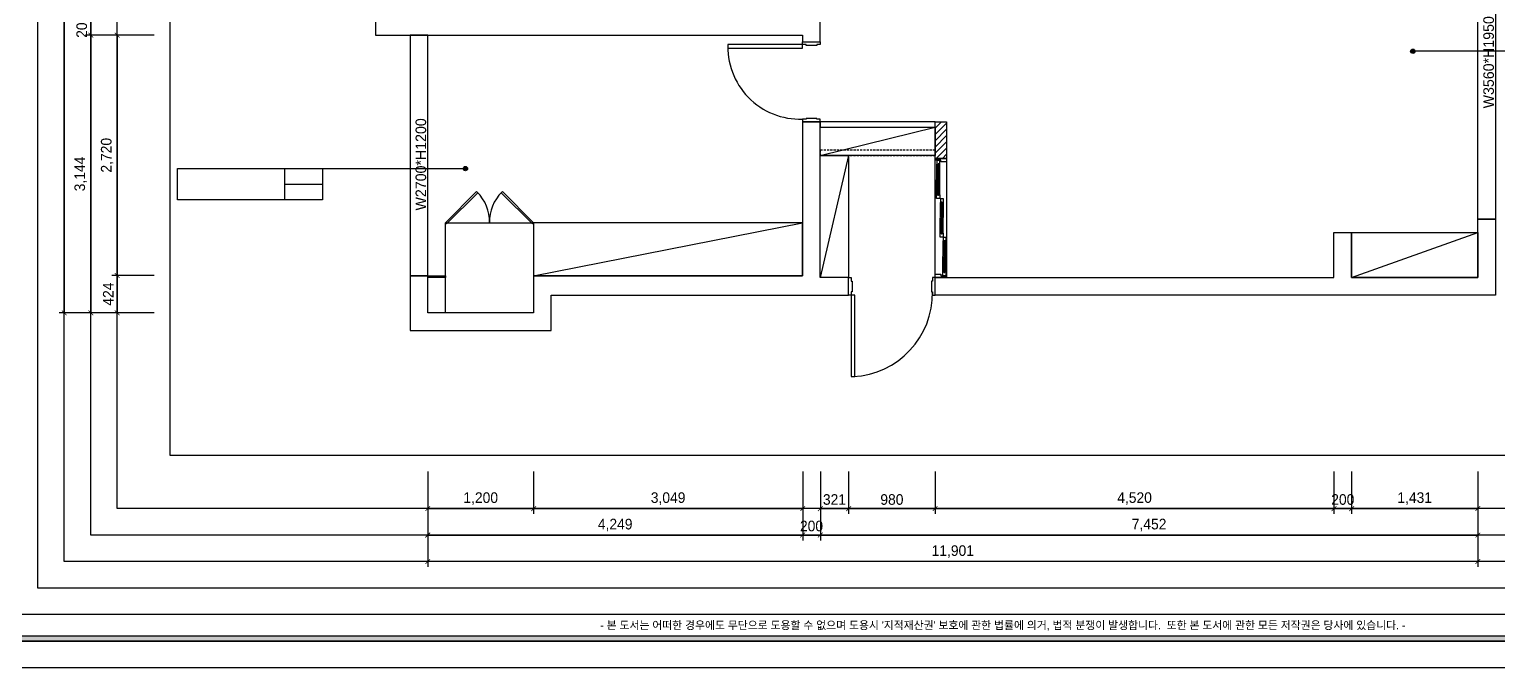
# Model space of a CAD drawing. Header units: millimetres. Extents: x -7413 to 64677, y 6112 to 38711.
# Drawn here: x 7149 to 23789, y 6712 to 13937 of the extents above; entities that cross this region are included whole.
import ezdxf
from ezdxf.enums import TextEntityAlignment as Align

# ---------------------------------------------------------------- set-up
doc = ezdxf.new("R2010")
doc.units = ezdxf.units.MM
doc.header["$LTSCALE"] = 100
doc.linetypes.add('HIDDEN', pattern=[0.375, 0.25, -0.125])
doc.layers.get('Defpoints').update_dxf_attribs({"color": 139})
for name, color, linetype in [('0-ELC TEXT', 7, 'Continuous'), ('03-TEXT', 3, 'Continuous'), ('CO-DO-FR', 7, 'Continuous'), ('CO-DOOR', 8, 'Continuous'), ('FORM(YOURNAME)-1', 1, 'Continuous'), ('FORM(YOURNAME)-11', 1, 'Continuous'), ('가구', 6, 'Continuous'), ('내부벽체선', 3, 'Continuous'), ('도면층8', 8, 'Continuous'), ('외곽선', 2, 'Continuous'), ('외부벽체선', 2, 'Continuous'), ('창호', 4, 'Continuous'), ('치수선', 1, 'Continuous'), ('해치', 8, 'Continuous')]:
    doc.layers.add(name, color=color, linetype=linetype)
doc.styles.get("Standard").update_dxf_attribs({"font": 'arial.ttf'})
doc.styles.add('YOURNAME', font='Dotum.ttf')
doc.styles.add('차영규', font='')
doc.styles.get('차영규').set_extended_font_data('ChosunilboNM')
doc.dimstyles.new('YOURNAME-60', dxfattribs={"dimscale": 60, "dimtxt": 2, "dimasz": 0.9, "dimexe": 1, "dimexo": 3, "dimgap": 0.7, "dimtad": 1, "dimdec": 0, "dimzin": 0, "dimdsep": 46, "dimlunit": 6, "dimtxsty": 'YOURNAME', "dimblk": 'ARCHTICK', "dimcen": 0, "dimclrd": 1, "dimclre": 1, "dimclrt": 7, "dimadec": 0, "dimazin": 0, "dimtfac": 1, "dimtdec": 0, "dimtix": 1, "dimtmove": 2, "dimatfit": 3, "dimldrblk": 'ARCHTICK', "dimfxl": 1, "dimtolj": 1, "dimtzin": 0, "dimarcsym": 0})

# ---------------------------------------------------------------- blocks, each defined once
blk = doc.blocks.new('FORM-ELEVATION')
at = {"layer": 'FORM(YOURNAME)-11'}
h = blk.add_hatch(color=256, dxfattribs=at)
h.dxf.hatch_style = 1
h.paths.add_polyline_path([(-10309, 35708), (71691, 35708), (71691, 35508), (-10309, 35508)])
h.paths.add_polyline_path([(-10309, -21492), (71691, -21492), (71691, -21692), (-10309, -21692)])
at = {"layer": 'Defpoints', "color": 158}
blk.add_line((62481, -20692), (-10309, -20692), dxfattribs=at)
for points in [[(-10309, -21692), (71691, -21692), (71691, 35708), (-10309, 35708)], [(-8309, 33708), (61071, 33708), (61071, -19692), (-8309, -19692)]]:
    blk.add_lwpolyline(points, close=True, dxfattribs=at)
at = {"layer": 'FORM(YOURNAME)-11', "color": 250}
blk.add_lwpolyline([(-11309, -22692), (72691, -22692), (72691, 36708), (-11309, 36708)], close=True, dxfattribs=at)
at = {"layer": 'FORM(YOURNAME)-11'}
blk.add_lwpolyline([(-10309, -21492), (71691, -21492), (71691, -21692), (-10309, -21692)], close=True, dxfattribs=at)
at = {"layer": 'FORM(YOURNAME)-11', "color": 1, "style": 'YOURNAME'}
blk.add_text("- 본 도서는 어떠한 경우에도 무단으로 도용할 수 없으며 도용시 '지적재산권' 보호에 관한 법률에 의거, 법적 분쟁이 발생합니다.  또한 본 도서에 관한 모든 저작권은 당사에 있습니다. -", height=300, dxfattribs=at).set_placement((28146, -21092), align=Align.MIDDLE_CENTER)
at = {"layer": 'FORM(YOURNAME)-11', "color": 3, "style": 'YOURNAME'}
for tag, height, p in [('1', 451, (71041, -1219)), ('2', 451, (71041, -1863)), ('3', 451, (71041, -3150)), ('4', 451, (71041, -5081)), ('5', 515, (71041, -7398)), ('6', 515, (71041, -9650)), ('7', 515, (71041, -11903)), ('8', 515, (71041, -14155)), ('9', 515, (71041, -16408)), ('10', 515, (66791, -18596)), ('11', 515, (71041, -18660)), ('12', 515, (66791, -20848)), ('13', 515, (71041, -20848))]:
    blk.add_attdef(tag, text='', height=height, dxfattribs=at).set_placement(p, align=Align.MIDDLE_RIGHT)
blk = doc.blocks.new('평면도')
at = {"layer": 'CO-DO-FR'}
for points in [[(18250, 20378), (18250, 20178), (18280, 20178), (18280, 20218), (18290, 20218), (18290, 20338), (18280, 20338), (18280, 20378), (18250, 20378)], [(19145, 20378), (19145, 20178), (19115, 20178), (19115, 20218), (19105, 20218), (19105, 20338), (19115, 20338), (19115, 20378), (19145, 20378)], [(19345, 18131), (19145, 18131), (19145, 18101), (19185, 18101), (19185, 18091), (19305, 18091), (19305, 18101), (19345, 18101), (19345, 18131)], [(14856, 17424), (14856, 17224), (14886, 17224), (14886, 17264), (14896, 17264), (14896, 17384), (14886, 17384), (14886, 17424), (14856, 17424)], [(15763, 17424), (15763, 17224), (15733, 17224), (15733, 17264), (15723, 17264), (15723, 17384), (15733, 17384), (15733, 17424), (15763, 17424)], [(19345, 17181), (19145, 17181), (19145, 17211), (19185, 17211), (19185, 17221), (19305, 17221), (19305, 17211), (19345, 17211), (19345, 17181)], [(12894, 16903), (13094, 16903), (13094, 16873), (13054, 16873), (13054, 16863), (12934, 16863), (12934, 16873), (12894, 16873), (12894, 16903)], [(12894, 15923), (13094, 15923), (13094, 15953), (13054, 15953), (13054, 15963), (12934, 15963), (12934, 15953), (12894, 15953), (12894, 15923)], [(19345, 15829), (19145, 15829), (19145, 15799), (19185, 15799), (19185, 15789), (19305, 15789), (19305, 15799), (19345, 15799), (19345, 15829)], [(17860, 14779), (17860, 14979), (17890, 14979), (17890, 14939), (17900, 14939), (17900, 14819), (17890, 14819), (17890, 14779), (17860, 14779)], [(18910, 14779), (18910, 14979), (18880, 14979), (18880, 14939), (18870, 14939), (18870, 14819), (18880, 14819), (18880, 14779), (18910, 14779)], [(19345, 14979), (19145, 14979), (19145, 15009), (19185, 15009), (19185, 15019), (19305, 15019), (19305, 15009), (19345, 15009), (19345, 14979)], [(20790, 14979), (20790, 14779), (20820, 14779), (20820, 14819), (20830, 14819), (20830, 14939), (20820, 14939), (20820, 14979), (20790, 14979)], [(21521, 14979), (21521, 14779), (21491, 14779), (21491, 14819), (21481, 14819), (21481, 14939), (21491, 14939), (21491, 14979), (21521, 14979)], [(17860, 11203), (17660, 11203), (17660, 11173), (17700, 11173), (17700, 11163), (17820, 11163), (17820, 11173), (17860, 11173), (17860, 11203)], [(17860, 10203), (17660, 10203), (17660, 10233), (17700, 10233), (17700, 10243), (17820, 10243), (17820, 10233), (17860, 10233), (17860, 10203)]]:
    blk.add_lwpolyline(points, close=True, dxfattribs=at)
at = {"layer": 'CO-DOOR'}
for points in [[(18320, 21213), (18320, 20378), (18280, 20378), (18280, 21213)], [(15693, 18271), (15693, 17424), (15733, 17424), (15733, 18271)], [(20235, 17251), (19345, 17251), (19345, 17211), (20235, 17211)], [(11974, 16833), (12894, 16833), (12894, 16873), (11974, 16873)], [(20860, 15650), (20860, 14979), (20820, 14979), (20820, 15650)], [(20095, 15049), (19345, 15049), (19345, 15009), (20095, 15009)], [(17930, 13789), (17930, 14779), (17890, 14779), (17890, 13789)], [(18800, 11133), (17860, 11133), (17860, 11173), (18800, 11173)]]:
    blk.add_lwpolyline(points, close=True, dxfattribs=at)
for centre, radius, start, end in [((18318, 20417), 796, 354.3068, 91.2749), ((15703, 17456), 815, 89.2971, 185.0592), ((19382, 17241), 853, 359.3286, 95.1503), ((12917, 16897), 944, 182.6756, 271.0196), ((19375, 15071), 722, 356.6951, 95.5225), ((20850, 15010), 640, 353.6199, 90.8953), ((17920, 14747), 958, 269.4017, 4.3305), ((17892, 11143), 908, 265.4398, 0.6311)]:
    blk.add_arc(centre, radius, start, end, dxfattribs=at)
at = {"layer": '외곽선'}
for points in [[(16392, 22266), (15839, 22266), (15839, 17424), (15763, 17424), (15763, 17224), (16039, 17224), (16039, 20878), (16739, 20878), (16739, 21078), (16039, 21078), (16039, 22066), (16392, 22066), (16392, 22266)], [(18572, 22266), (19190, 22266), (19190, 21705), (19471, 21705), (19471, 21505), (18990, 21505), (18990, 22066), (18572, 22066), (18572, 22266)], [(13115, 21873), (12495, 21873), (12495, 20273), (12894, 20273), (12894, 16903), (13094, 16903), (13094, 17224), (14856, 17224), (14856, 17424), (13115, 17424), (13115, 20473), (12695, 20473), (12695, 21673), (13115, 21673), (13115, 21873)], [(21636, 21705), (22436, 21705), (22436, 15699), (22236, 15699), (22236, 16364), (20790, 16364), (20790, 14779), (18910, 14779), (18910, 14979), (20590, 14979)], [(20590, 14979), (20590, 16981), (19345, 16981), (19345, 15829), (19145, 15829), (19145, 17181), (21183, 17181), (21183, 16581), (22236, 16581), (22236, 20090), (21636, 20090), (21636, 20290), (22236, 20290), (22236, 21505), (21636, 21505), (21636, 21705)], [(17959, 21078), (18250, 21078), (18250, 20178), (18050, 20178), (18050, 20878), (17959, 20878), (17959, 21078)], [(20068, 20290), (20068, 20090), (19345, 20090), (19345, 18131), (19145, 18131), (19145, 20378), (19345, 20378), (19345, 20290), (20068, 20290)], [(12894, 15923), (13094, 15923), (13094, 11403), (13604, 11403), (13604, 11203), (13094, 11203), (13094, 9772), (13754, 9772), (13754, 9572), (12894, 9572), (12894, 15923)], [(21465, 10022), (21465, 9822), (22436, 9822), (22436, 15179), (22236, 15179), (22236, 14979), (21521, 14979), (21521, 14779), (22236, 14779), (22236, 11403), (20260, 11403), (20260, 11203), (22236, 11203), (22236, 10022), (21465, 10022)], [(17860, 14979), (17860, 11403), (18160, 11403), (18160, 11203), (17240, 11203), (17240, 11403), (17660, 11403), (17660, 14979), (17860, 14979)], [(17317, 9772), (17660, 9772), (17660, 10203), (17860, 10203), (17860, 10022), (18160, 10022), (18160, 9822), (17860, 9822), (17860, 9572), (17317, 9572), (17317, 9772)]]:
    blk.add_lwpolyline(points, dxfattribs=at)
at = {"layer": '외부벽체선'}
for p, q in [((19345, 18131), (19145, 18131)), ((14856, 17424), (14856, 17224)), ((12894, 15923), (13094, 15923)), ((19345, 15829), (19145, 15829)), ((21521, 14979), (21521, 14779)), ((17860, 10203), (17660, 10203))]:
    blk.add_line(p, q, dxfattribs=at)
at = {"layer": '창호'}
for points in [[(16392, 22266), (18572, 22266), (18572, 22066), (16392, 22066)], [(13115, 21673), (15839, 21673), (15839, 21873), (13115, 21873)], [(19471, 21705), (21636, 21705), (21636, 21505), (19471, 21505)], [(16739, 21078), (17959, 21078), (17959, 20878), (16739, 20878)], [(20068, 20290), (21636, 20290), (21636, 20090), (20068, 20090)], [(22236, 15699), (22436, 15699), (22436, 15179), (22236, 15179)], [(18160, 11403), (20260, 11403), (20260, 11203), (18160, 11203)], [(18160, 10022), (21465, 10022), (21465, 9822), (18160, 9822)], [(13754, 9772), (17317, 9772), (17317, 9572), (13754, 9572)]]:
    blk.add_lwpolyline(points, close=True, dxfattribs=at)
at = {"layer": '0-ELC TEXT', "style": '차영규'}
for s, p in [('W2180*H1800', (17443, 22084)), ('W2700*H1200', (14376, 21691)), ('W2165*1200', (20522, 21523)), ('W1200*H600', (17357, 20911)), ('W1560*H1500', (20758, 20108)), ('W2100*H1200', (19245, 11221)), ('W3300*H1840', (19827, 9840)), ('W3560*H1950', (15532, 9590))]:
    blk.add_text(s, height=120, dxfattribs=at).set_placement(p, align=Align.CENTER)
blk.add_text('W520*H630', height=120, rotation=270, dxfattribs=at).set_placement((22292, 15348), align=Align.CENTER)
blk = doc.blocks.new('_ArchTick')
at = {"color": 0, "linetype": 'ByBlock', "const_width": 0.15}
blk.add_lwpolyline([(-0.5, -0.5), (0.5, 0.5)], dxfattribs=at)
blk = doc.blocks.new('*D43')
at = {"layer": 'Defpoints', "color": 0, "transparency": 16777216}
for p in [(11664, 9112), (23565, 9112), (11664, 7912)]:
    blk.add_point(p, dxfattribs=at)
at = {"layer": '치수선', "color": 1, "lineweight": -2, "transparency": 16777216}
for p, q in [((11664, 8932), (11664, 7852)), ((23565, 8932), (23565, 7852)), ((23565, 7912), (11664, 7912))]:
    blk.add_line(p, q, dxfattribs=at)
at = {"layer": '치수선', "color": 1, "lineweight": -2, "transparency": 16777216, "xscale": 54, "yscale": 54, "zscale": 54, "rotation": 180}
blk.add_blockref('_ArchTick', (11664, 7912), dxfattribs=at)
at = {"layer": '치수선', "color": 1, "lineweight": -2, "transparency": 16777216, "xscale": 54, "yscale": 54, "zscale": 54}
blk.add_blockref('_ArchTick', (23565, 7912), dxfattribs=at)
at = {"layer": '치수선', "color": 7, "transparency": 16777216, "insert": (17614, 8025), "char_height": 120, "attachment_point": 5, "style": 'YOURNAME'}
blk.add_mtext('\\A1;11,901', dxfattribs=at)
blk = doc.blocks.new('*D44')
at = {"layer": 'Defpoints', "color": 0, "transparency": 16777216}
for p in [(11664, 9112), (15913, 9112), (15913, 8212)]:
    blk.add_point(p, dxfattribs=at)
at = {"layer": '치수선', "color": 1, "lineweight": -2, "transparency": 16777216}
for p, q in [((11664, 8932), (11664, 8152)), ((15913, 8932), (15913, 8152)), ((11664, 8212), (15913, 8212))]:
    blk.add_line(p, q, dxfattribs=at)
at = {"layer": '치수선', "color": 1, "lineweight": -2, "transparency": 16777216, "xscale": 54, "yscale": 54, "zscale": 54, "rotation": 180}
blk.add_blockref('_ArchTick', (11664, 8212), dxfattribs=at)
at = {"layer": '치수선', "color": 1, "lineweight": -2, "transparency": 16777216, "xscale": 54, "yscale": 54, "zscale": 54}
blk.add_blockref('_ArchTick', (15913, 8212), dxfattribs=at)
at = {"layer": '치수선', "color": 7, "transparency": 16777216, "insert": (13788, 8325), "char_height": 120, "attachment_point": 5, "style": 'YOURNAME'}
blk.add_mtext('\\A1;4,249', dxfattribs=at)
blk = doc.blocks.new('*D45')
at = {"layer": 'Defpoints', "color": 0, "transparency": 16777216}
for p in [(15913, 9112), (16113, 9112), (16113, 8212)]:
    blk.add_point(p, dxfattribs=at)
at = {"layer": '치수선', "color": 1, "lineweight": -2, "transparency": 16777216}
for p, q in [((15913, 8932), (15913, 8152)), ((16113, 8932), (16113, 8152)), ((15913, 8212), (15859, 8212)), ((15913, 8212), (16113, 8212)), ((16113, 8212), (16167, 8212))]:
    blk.add_line(p, q, dxfattribs=at)
at = {"layer": '치수선', "color": 1, "lineweight": -2, "transparency": 16777216, "xscale": 54, "yscale": 54, "zscale": 54}
blk.add_blockref('_ArchTick', (15913, 8212), dxfattribs=at)
at = {"layer": '치수선', "color": 1, "lineweight": -2, "transparency": 16777216, "xscale": 54, "yscale": 54, "zscale": 54, "rotation": 180}
blk.add_blockref('_ArchTick', (16113, 8212), dxfattribs=at)
at = {"layer": '치수선', "color": 7, "transparency": 16777216, "insert": (16013, 8314), "char_height": 120, "attachment_point": 5, "style": 'YOURNAME'}
blk.add_mtext('\\A1;200', dxfattribs=at)
blk = doc.blocks.new('*D46')
at = {"layer": 'Defpoints', "color": 0, "transparency": 16777216}
for p in [(16113, 9112), (23565, 9112), (23565, 8212)]:
    blk.add_point(p, dxfattribs=at)
at = {"layer": '치수선', "color": 1, "lineweight": -2, "transparency": 16777216}
for p, q in [((16113, 8932), (16113, 8152)), ((23565, 8932), (23565, 8152)), ((16113, 8212), (23565, 8212))]:
    blk.add_line(p, q, dxfattribs=at)
at = {"layer": '치수선', "color": 1, "lineweight": -2, "transparency": 16777216, "xscale": 54, "yscale": 54, "zscale": 54, "rotation": 180}
blk.add_blockref('_ArchTick', (16113, 8212), dxfattribs=at)
at = {"layer": '치수선', "color": 1, "lineweight": -2, "transparency": 16777216, "xscale": 54, "yscale": 54, "zscale": 54}
blk.add_blockref('_ArchTick', (23565, 8212), dxfattribs=at)
at = {"layer": '치수선', "color": 7, "transparency": 16777216, "insert": (19839, 8325), "char_height": 120, "attachment_point": 5, "style": 'YOURNAME'}
blk.add_mtext('\\A1;7,452', dxfattribs=at)
blk = doc.blocks.new('*D47')
at = {"layer": 'Defpoints', "color": 0, "transparency": 16777216}
for p in [(11664, 9112), (12864, 9112), (12864, 8512)]:
    blk.add_point(p, dxfattribs=at)
at = {"layer": '치수선', "color": 1, "lineweight": -2, "transparency": 16777216}
for p, q in [((11664, 8932), (11664, 8452)), ((12864, 8932), (12864, 8452)), ((11664, 8512), (12864, 8512))]:
    blk.add_line(p, q, dxfattribs=at)
at = {"layer": '치수선', "color": 1, "lineweight": -2, "transparency": 16777216, "xscale": 54, "yscale": 54, "zscale": 54, "rotation": 180}
blk.add_blockref('_ArchTick', (11664, 8512), dxfattribs=at)
at = {"layer": '치수선', "color": 1, "lineweight": -2, "transparency": 16777216, "xscale": 54, "yscale": 54, "zscale": 54}
blk.add_blockref('_ArchTick', (12864, 8512), dxfattribs=at)
at = {"layer": '치수선', "color": 7, "transparency": 16777216, "insert": (12264, 8625), "char_height": 120, "attachment_point": 5, "style": 'YOURNAME'}
blk.add_mtext('\\A1;1,200', dxfattribs=at)
blk = doc.blocks.new('*D48')
at = {"layer": 'Defpoints', "color": 0, "transparency": 16777216}
for p in [(12864, 9112), (15913, 9112), (15913, 8512)]:
    blk.add_point(p, dxfattribs=at)
at = {"layer": '치수선', "color": 1, "lineweight": -2, "transparency": 16777216}
for p, q in [((12864, 8932), (12864, 8452)), ((15913, 8932), (15913, 8452)), ((12864, 8512), (15913, 8512))]:
    blk.add_line(p, q, dxfattribs=at)
at = {"layer": '치수선', "color": 1, "lineweight": -2, "transparency": 16777216, "xscale": 54, "yscale": 54, "zscale": 54, "rotation": 180}
blk.add_blockref('_ArchTick', (12864, 8512), dxfattribs=at)
at = {"layer": '치수선', "color": 1, "lineweight": -2, "transparency": 16777216, "xscale": 54, "yscale": 54, "zscale": 54}
blk.add_blockref('_ArchTick', (15913, 8512), dxfattribs=at)
at = {"layer": '치수선', "color": 7, "transparency": 16777216, "insert": (14388, 8625), "char_height": 120, "attachment_point": 5, "style": 'YOURNAME'}
blk.add_mtext('\\A1;3,049', dxfattribs=at)
blk = doc.blocks.new('*D49')
at = {"layer": 'Defpoints', "color": 0, "transparency": 16777216}
for p in [(16113, 9112), (16434, 9112), (16434, 8512)]:
    blk.add_point(p, dxfattribs=at)
at = {"layer": '치수선', "color": 1, "lineweight": -2, "transparency": 16777216}
for p, q in [((16113, 8932), (16113, 8452)), ((16434, 8932), (16434, 8452)), ((16113, 8512), (16059, 8512)), ((16113, 8512), (16434, 8512)), ((16434, 8512), (16488, 8512))]:
    blk.add_line(p, q, dxfattribs=at)
at = {"layer": '치수선', "color": 1, "lineweight": -2, "transparency": 16777216, "xscale": 54, "yscale": 54, "zscale": 54}
blk.add_blockref('_ArchTick', (16113, 8512), dxfattribs=at)
at = {"layer": '치수선', "color": 1, "lineweight": -2, "transparency": 16777216, "xscale": 54, "yscale": 54, "zscale": 54, "rotation": 180}
blk.add_blockref('_ArchTick', (16434, 8512), dxfattribs=at)
at = {"layer": '치수선', "color": 7, "transparency": 16777216, "insert": (16273, 8614), "char_height": 120, "attachment_point": 5, "style": 'YOURNAME'}
blk.add_mtext('\\A1;321', dxfattribs=at)
blk = doc.blocks.new('*D50')
at = {"layer": 'Defpoints', "color": 0, "transparency": 16777216}
for p in [(16434, 9112), (17414, 9112), (17414, 8512)]:
    blk.add_point(p, dxfattribs=at)
at = {"layer": '치수선', "color": 1, "lineweight": -2, "transparency": 16777216}
for p, q in [((16434, 8932), (16434, 8452)), ((17414, 8932), (17414, 8452)), ((16434, 8512), (17414, 8512))]:
    blk.add_line(p, q, dxfattribs=at)
at = {"layer": '치수선', "color": 1, "lineweight": -2, "transparency": 16777216, "xscale": 54, "yscale": 54, "zscale": 54, "rotation": 180}
blk.add_blockref('_ArchTick', (16434, 8512), dxfattribs=at)
at = {"layer": '치수선', "color": 1, "lineweight": -2, "transparency": 16777216, "xscale": 54, "yscale": 54, "zscale": 54}
blk.add_blockref('_ArchTick', (17414, 8512), dxfattribs=at)
at = {"layer": '치수선', "color": 7, "transparency": 16777216, "insert": (16924, 8614), "char_height": 120, "attachment_point": 5, "style": 'YOURNAME'}
blk.add_mtext('\\A1;980', dxfattribs=at)
blk = doc.blocks.new('*D51')
at = {"layer": 'Defpoints', "color": 0, "transparency": 16777216}
for p in [(21934, 9112), (22134, 9112), (22134, 8512)]:
    blk.add_point(p, dxfattribs=at)
at = {"layer": '치수선', "color": 1, "lineweight": -2, "transparency": 16777216}
for p, q in [((21934, 8932), (21934, 8452)), ((22134, 8932), (22134, 8452)), ((21934, 8512), (21880, 8512)), ((21934, 8512), (22134, 8512)), ((22134, 8512), (22188, 8512))]:
    blk.add_line(p, q, dxfattribs=at)
at = {"layer": '치수선', "color": 1, "lineweight": -2, "transparency": 16777216, "xscale": 54, "yscale": 54, "zscale": 54}
blk.add_blockref('_ArchTick', (21934, 8512), dxfattribs=at)
at = {"layer": '치수선', "color": 1, "lineweight": -2, "transparency": 16777216, "xscale": 54, "yscale": 54, "zscale": 54, "rotation": 180}
blk.add_blockref('_ArchTick', (22134, 8512), dxfattribs=at)
at = {"layer": '치수선', "color": 7, "transparency": 16777216, "insert": (22034, 8614), "char_height": 120, "attachment_point": 5, "style": 'YOURNAME'}
blk.add_mtext('\\A1;200', dxfattribs=at)
blk = doc.blocks.new('*D52')
at = {"layer": 'Defpoints', "color": 0, "transparency": 16777216}
for p in [(22134, 9112), (23565, 9112), (23565, 8512)]:
    blk.add_point(p, dxfattribs=at)
at = {"layer": '치수선', "color": 1, "lineweight": -2, "transparency": 16777216}
for p, q in [((22134, 8932), (22134, 8452)), ((23565, 8932), (23565, 8452)), ((22134, 8512), (23565, 8512))]:
    blk.add_line(p, q, dxfattribs=at)
at = {"layer": '치수선', "color": 1, "lineweight": -2, "transparency": 16777216, "xscale": 54, "yscale": 54, "zscale": 54, "rotation": 180}
blk.add_blockref('_ArchTick', (22134, 8512), dxfattribs=at)
at = {"layer": '치수선', "color": 1, "lineweight": -2, "transparency": 16777216, "xscale": 54, "yscale": 54, "zscale": 54}
blk.add_blockref('_ArchTick', (23565, 8512), dxfattribs=at)
at = {"layer": '치수선', "color": 7, "transparency": 16777216, "insert": (22849, 8625), "char_height": 120, "attachment_point": 5, "style": 'YOURNAME'}
blk.add_mtext('\\A1;1,431', dxfattribs=at)
blk = doc.blocks.new('*D53')
at = {"layer": 'Defpoints', "color": 0, "transparency": 16777216}
for p in [(17414, 9112), (21934, 9112), (21934, 8512)]:
    blk.add_point(p, dxfattribs=at)
at = {"layer": '치수선', "color": 1, "lineweight": -2, "transparency": 16777216}
for p, q in [((17414, 8932), (17414, 8452)), ((21934, 8932), (21934, 8452)), ((17414, 8512), (21934, 8512))]:
    blk.add_line(p, q, dxfattribs=at)
at = {"layer": '치수선', "color": 1, "lineweight": -2, "transparency": 16777216, "xscale": 54, "yscale": 54, "zscale": 54, "rotation": 180}
blk.add_blockref('_ArchTick', (17414, 8512), dxfattribs=at)
at = {"layer": '치수선', "color": 1, "lineweight": -2, "transparency": 16777216, "xscale": 54, "yscale": 54, "zscale": 54}
blk.add_blockref('_ArchTick', (21934, 8512), dxfattribs=at)
at = {"layer": '치수선', "color": 7, "transparency": 16777216, "insert": (19674, 8625), "char_height": 120, "attachment_point": 5, "style": 'YOURNAME'}
blk.add_mtext('\\A1;4,520', dxfattribs=at)
blk = doc.blocks.new('*D54')
at = {"layer": 'Defpoints', "color": 0, "transparency": 16777216}
for p in [(8745, 20269), (7545, 10728), (8745, 10728)]:
    blk.add_point(p, dxfattribs=at)
at = {"layer": '치수선', "color": 1, "lineweight": -2, "transparency": 16777216}
for p, q in [((8565, 20269), (7485, 20269)), ((7545, 20269), (7545, 10728)), ((8565, 10728), (7485, 10728))]:
    blk.add_line(p, q, dxfattribs=at)
at = {"layer": '치수선', "color": 1, "lineweight": -2, "transparency": 16777216, "xscale": 54, "yscale": 54, "zscale": 54}
for p, rotation in [((7545, 20269), 90), ((7545, 10728), 270)]:
    blk.add_blockref('_ArchTick', p, dxfattribs=dict(at, rotation=rotation))
at = {"layer": '치수선', "color": 7, "transparency": 16777216, "insert": (7431, 15498), "char_height": 120, "attachment_point": 5, "rotation": 90, "style": 'YOURNAME'}
blk.add_mtext('\\A1;9,541', dxfattribs=at)
blk = doc.blocks.new('*D56')
at = {"layer": 'Defpoints', "color": 0, "transparency": 16777216}
for p in [(8745, 14072), (7845, 13872), (8745, 13872)]:
    blk.add_point(p, dxfattribs=at)
at = {"layer": '치수선', "color": 1, "lineweight": -2, "transparency": 16777216}
for p, q in [((8565, 14072), (7785, 14072)), ((7845, 14072), (7845, 14126)), ((7845, 14072), (7845, 13872)), ((8565, 13872), (7785, 13872)), ((7845, 13872), (7845, 13818))]:
    blk.add_line(p, q, dxfattribs=at)
at = {"layer": '치수선', "color": 1, "lineweight": -2, "transparency": 16777216, "xscale": 54, "yscale": 54, "zscale": 54}
for p, rotation in [((7845, 14072), 270), ((7845, 13872), 90)]:
    blk.add_blockref('_ArchTick', p, dxfattribs=dict(at, rotation=rotation))
at = {"layer": '치수선', "color": 7, "transparency": 16777216, "insert": (7743, 13972), "char_height": 120, "attachment_point": 5, "rotation": 90, "style": 'YOURNAME'}
blk.add_mtext('\\A1;200', dxfattribs=at)
blk = doc.blocks.new('*D57')
at = {"layer": 'Defpoints', "color": 0, "transparency": 16777216}
for p in [(8745, 13872), (7845, 10728), (8745, 10728)]:
    blk.add_point(p, dxfattribs=at)
at = {"layer": '치수선', "color": 1, "lineweight": -2, "transparency": 16777216}
for p, q in [((8565, 13872), (7785, 13872)), ((7845, 13872), (7845, 10728)), ((8565, 10728), (7785, 10728))]:
    blk.add_line(p, q, dxfattribs=at)
at = {"layer": '치수선', "color": 1, "lineweight": -2, "transparency": 16777216, "xscale": 54, "yscale": 54, "zscale": 54}
for p, rotation in [((7845, 13872), 90), ((7845, 10728), 270)]:
    blk.add_blockref('_ArchTick', p, dxfattribs=dict(at, rotation=rotation))
at = {"layer": '치수선', "color": 7, "transparency": 16777216, "insert": (7731, 12300), "char_height": 120, "attachment_point": 5, "rotation": 90, "style": 'YOURNAME'}
blk.add_mtext('\\A1;3,144', dxfattribs=at)
blk = doc.blocks.new('*D64')
at = {"layer": 'Defpoints', "color": 0, "transparency": 16777216}
for p in [(8745, 13872), (8145, 11151), (8745, 11151)]:
    blk.add_point(p, dxfattribs=at)
at = {"layer": '치수선', "color": 1, "lineweight": -2, "transparency": 16777216}
for p, q in [((8565, 13872), (8085, 13872)), ((8145, 13872), (8145, 11151)), ((8565, 11151), (8085, 11151))]:
    blk.add_line(p, q, dxfattribs=at)
at = {"layer": '치수선', "color": 1, "lineweight": -2, "transparency": 16777216, "xscale": 54, "yscale": 54, "zscale": 54}
for p, rotation in [((8145, 13872), 90), ((8145, 11151), 270)]:
    blk.add_blockref('_ArchTick', p, dxfattribs=dict(at, rotation=rotation))
at = {"layer": '치수선', "color": 7, "transparency": 16777216, "insert": (8031, 12512), "char_height": 120, "attachment_point": 5, "rotation": 90, "style": 'YOURNAME'}
blk.add_mtext('\\A1;2,720', dxfattribs=at)
blk = doc.blocks.new('*D65')
at = {"layer": 'Defpoints', "color": 0, "transparency": 16777216}
for p in [(8745, 11151), (8145, 10728), (8745, 10728)]:
    blk.add_point(p, dxfattribs=at)
at = {"layer": '치수선', "color": 1, "lineweight": -2, "transparency": 16777216}
for p, q in [((8565, 11151), (8085, 11151)), ((8145, 11151), (8145, 10728)), ((8565, 10728), (8085, 10728))]:
    blk.add_line(p, q, dxfattribs=at)
at = {"layer": '치수선', "color": 1, "lineweight": -2, "transparency": 16777216, "xscale": 54, "yscale": 54, "zscale": 54}
for p, rotation in [((8145, 11151), 90), ((8145, 10728), 270)]:
    blk.add_blockref('_ArchTick', p, dxfattribs=dict(at, rotation=rotation))
at = {"layer": '치수선', "color": 7, "transparency": 16777216, "insert": (8043, 10940), "char_height": 120, "attachment_point": 5, "rotation": 90, "style": 'YOURNAME'}
blk.add_mtext('\\A1;424', dxfattribs=at)

msp = doc.modelspace()

# ---------------------------------------------------------------- hatches: boundary and pattern name
at = {"layer": '0-ELC TEXT'}
h = msp.add_hatch(color=256, dxfattribs=at)
h.dxf.hatch_style = 1
edge = h.paths.add_edge_path()
edge.add_arc((22828.1, 13689.2), 25, -270, 90, ccw=False)
h = msp.add_hatch(color=256, dxfattribs=at)
h.dxf.hatch_style = 1
edge = h.paths.add_edge_path()
edge.add_arc((22828.1, 13689.2), 25, -270, 90, ccw=False)
h = msp.add_hatch(color=256, dxfattribs=at)
h.dxf.hatch_style = 1
edge = h.paths.add_edge_path()
edge.add_arc((12090.8, 12360.7), 25, 450, 810)
h = msp.add_hatch(color=256, dxfattribs=at)
h.dxf.hatch_style = 1
edge = h.paths.add_edge_path()
edge.add_arc((12090.8, 12360.7), 25, 450, 810)
at = {"layer": '해치'}
h = msp.add_hatch(dxfattribs=at)
h.set_pattern_fill('_USER', color=256, scale=50, angle=45, pattern_type=0)
h.set_pattern_definition([(45, (0, 0), (-35.35534, 35.35534), [])])
h.paths.add_polyline_path([(17543.6, 12888.9), (17413.6, 12888.9), (17413.6, 12828.9), (17413.6, 12508.9), (17413.6, 12476.9), (17543.6, 12476.9)])

# ---------------------------------------------------------------- linework, layer by layer
at = {"layer": '0-ELC TEXT'}
for p, q in [((24364.6, 13689.2), (22828.1, 13689.2)), ((10045.9, 12007), (10045.9, 12360.7)), ((10470.6, 12360.7), (12090.8, 12360.7)), ((10045.9, 12183.9), (10470.6, 12183.9))]:
    msp.add_line(p, q, dxfattribs=at)
msp.add_lwpolyline([(8826, 12360.7), (10470.6, 12360.7), (10470.6, 12007), (8826, 12007)], close=True, dxfattribs=at)
for centre in [(22828.1, 13689.2), (22828.1, 13689.2), (12090.8, 12360.7), (12090.8, 12360.7)]:
    msp.add_circle(centre, 25, dxfattribs=at)
at = {"layer": 'Defpoints'}
for points in [[(7244.9, 23631.6), (28058.9, 23631.6), (28058.9, 7611.6), (7244.9, 7611.6)], [(7544.9, 23331.6), (27758.9, 23331.6), (27758.9, 7911.6), (7544.9, 7911.6)], [(7844.9, 23031.6), (27458.9, 23031.6), (27458.9, 8211.6), (7844.9, 8211.6)], [(8144.9, 22731.6), (27158.9, 22731.6), (27158.9, 8511.6), (8144.9, 8511.6)], [(8744.9, 22131.6), (26558.9, 22131.6), (26558.9, 9111.6), (8744.9, 9111.6)]]:
    msp.add_lwpolyline(points, close=True, dxfattribs=at)
at = {"layer": '가구'}
for p, q in [((16112.6, 12508.9), (17413.6, 12828.9)), ((16432.6, 12508.9), (16112.6, 11126.9)), ((12863.6, 11147.9), (15912.6, 11747.9)), ((22133.6, 11126.9), (23564.6, 11636.9))]:
    msp.add_line(p, q, dxfattribs=at)
for points in [[(16112.6, 12828.9), (17413.6, 12828.9), (17413.6, 12508.9), (16112.6, 12508.9)], [(16112.6, 12508.9), (16432.6, 12508.9), (16432.6, 11126.9), (16112.6, 11126.9)], [(11863.6, 11747.9), (12863.6, 11747.9), (12863.6, 10727.9), (11863.6, 10727.9)], [(12863.6, 11147.9), (15912.6, 11147.9), (15912.6, 11747.9), (12863.6, 11747.9)], [(22133.6, 11636.9), (23564.6, 11636.9), (23564.6, 11126.9), (22133.6, 11126.9)]]:
    msp.add_lwpolyline(points, close=True, dxfattribs=at)
at = {"layer": '가구', "color": 8}
for points in [[(11863.6, 11747.9), (12217.2, 12101.4), (12231.3, 12087.3), (11877.8, 11733.7), (11863.6, 11747.9)], [(12863.6, 11747.9), (12510.1, 12101.4), (12495.9, 12087.3), (12849.5, 11733.7), (12863.6, 11747.9)]]:
    msp.add_lwpolyline(points, dxfattribs=at)
at = {"layer": '가구'}
msp.add_lwpolyline([(11663.6, 11147.9), (11863.6, 11147.9), (11863.6, 11127.9), (11663.6, 11127.9), (11663.6, 11147.9)], dxfattribs=at)
at = {"layer": '가구', "color": 8}
for centre, start, end in [((11899.4, 11762.4), 358.20901, 45.61676), ((12827.9, 11762.4), 134.38324, 181.79099)]:
    msp.add_arc(centre, 464.5, start, end, dxfattribs=at)
at = {"layer": '내부벽체선'}
msp.add_line((17413.6, 12476.9), (17543.6, 12476.9), dxfattribs=at)
for points in [[(17413.6, 12888.9), (16112.6, 12888.9), (16112.6, 12828.9), (17413.6, 12828.9)], [(17413.6, 12888.9), (17543.6, 12888.9), (17543.6, 12476.9), (17413.6, 12476.9)]]:
    msp.add_lwpolyline(points, close=True, dxfattribs=at)
at = {"layer": '내부벽체선', "linetype": 'HIDDEN'}
msp.add_lwpolyline([(17413.6, 12568.9), (16112.6, 12568.9), (16112.6, 12508.9), (17413.6, 12508.9)], close=True, dxfattribs=at)
at = {"layer": '도면층8'}
for p, q in [((17478.6, 12456.9), (17413.6, 12456.9)), ((17431.2, 12065.3), (17433.6, 12412.5)), ((17466.3, 12065.3), (17468.6, 12412.5)), ((17478.6, 12436.9), (17478.6, 12456.9)), ((17543.6, 12436.9), (17478.6, 12436.9)), ((17543.6, 12476.9), (17543.6, 12436.9)), ((17471.5, 11628.3), (17473.8, 11977.5)), ((17506.5, 11628.3), (17508.9, 11977.5)), ((17413.6, 11146.9), (17413.6, 11583.9)), ((17501.5, 11192.2), (17503.8, 11541.3)), ((17536.5, 11192.2), (17538.9, 11541.3)), ((17413.6, 11126.9), (17413.6, 11166.9)), ((17413.6, 11166.9), (17478.6, 11166.9)), ((17478.6, 11166.9), (17478.6, 11146.9)), ((17478.6, 11146.9), (17543.6, 11146.9)), ((17543.6, 11146.9), (17543.6, 11126.9))]:
    msp.add_line(p, q, dxfattribs=at)
for points in [[(17413.6, 11126.9), (17413.6, 12476.9), (17543.6, 12476.9), (17543.6, 11126.9)], [(17457, 12412.5), (17468.6, 12412.5), (17468.6, 12453.4), (17433.6, 12453.4), (17433.6, 12412.5), (17445.3, 12412.5), (17447.3, 12419), (17454.9, 12419)], [(17431.2, 12020.9), (17431.2, 12065.3), (17442.9, 12065.3), (17445, 12058.8), (17452.5, 12058.8), (17454.6, 12065.3), (17466.3, 12065.3), (17466.3, 12020.9)], [(17497.2, 11977.5), (17508.9, 11977.5), (17508.9, 12018.4), (17473.8, 12018.4), (17473.8, 11977.5), (17485.5, 11977.5), (17487.6, 11984), (17495.1, 11984)], [(17471.5, 11583.9), (17471.5, 11628.3), (17483.2, 11628.3), (17485.2, 11621.8), (17492.8, 11621.8), (17494.8, 11628.3), (17506.5, 11628.3), (17506.5, 11583.9)], [(17527.2, 11541.3), (17538.9, 11541.3), (17538.9, 11582.3), (17503.8, 11582.3), (17503.8, 11541.3), (17515.5, 11541.3), (17517.6, 11547.8), (17525.1, 11547.8)], [(17501.5, 11147.7), (17501.5, 11192.2), (17513.2, 11192.2), (17515.2, 11185.7), (17522.8, 11185.7), (17524.8, 11192.2), (17536.5, 11192.2), (17536.5, 11147.7)]]:
    msp.add_lwpolyline(points, close=True, dxfattribs=at)
for points in [[(17444.3, 12412.5), (17446, 12409.3), (17447.1, 12408.6), (17448.8, 12408)], [(17453.4, 12408), (17451.1, 12069.8), (17446.4, 12069.8), (17448.8, 12408), (17453.4, 12408), (17448.8, 12408)], [(17457.9, 12412.5), (17456.3, 12409.3), (17455.1, 12408.6), (17453.4, 12408)], [(17442, 12065.3), (17443.6, 12068.5), (17444.8, 12069.1), (17446.4, 12069.8)], [(17455.5, 12065.3), (17453.9, 12068.5), (17452.8, 12069.1), (17451.1, 12069.8)], [(17484.6, 11977.5), (17486.2, 11974.3), (17487.3, 11973.6), (17489, 11973)], [(17493.7, 11973), (17491.3, 11632.8), (17486.7, 11632.8), (17489, 11973), (17493.7, 11973), (17489, 11973)], [(17498.1, 11977.5), (17496.5, 11974.3), (17495.3, 11973.6), (17493.7, 11973)], [(17482.2, 11628.3), (17483.8, 11631.5), (17485, 11632.1), (17486.7, 11632.8)], [(17495.8, 11628.3), (17494.2, 11631.5), (17493, 11632.1), (17491.3, 11632.8)], [(17514.6, 11541.3), (17516.2, 11538.1), (17517.3, 11537.5), (17519, 11536.9)], [(17523.7, 11536.9), (17521.3, 11196.6), (17516.7, 11196.6), (17519, 11536.9), (17523.7, 11536.9), (17519, 11536.9)], [(17528.1, 11541.3), (17526.5, 11538.1), (17525.3, 11537.5), (17523.7, 11536.9)], [(17512.2, 11192.2), (17513.8, 11195.4), (17515, 11196), (17516.7, 11196.6)], [(17525.8, 11192.2), (17524.2, 11195.4), (17523, 11196), (17521.3, 11196.6)]]:
    msp.add_lwpolyline(points, dxfattribs=at)

# ---------------------------------------------------------------- block references
at = {"layer": 'FORM(YOURNAME)-1', "xscale": 0.3, "yscale": 0.3, "zscale": 0.3}
msp.add_blockref('FORM-ELEVATION', (9737.5, 13519.1), dxfattribs=at)
at = {"layer": '치수선', "rotation": 90}
msp.add_blockref('평면도', (33336.5, -1967.3), dxfattribs=at)

# ---------------------------------------------------------------- texts
at = {"layer": '0-ELC TEXT'}
for s, p in [('신발장', (16597.5, 12643.4)), ('붙박이장', (14060.7, 11401.7)), ('붙박이장', (22603.4, 11343.4)), ('붙박이장(제사용품)', (11928.2, 11210))]:
    msp.add_text(s, height=0.2, dxfattribs=at).set_placement(p)
msp.add_text('신발장', height=0.2, rotation=90, dxfattribs=at).set_placement((16332.9, 11625.6))
at = {"layer": '03-TEXT'}
for s, p in [('12.08㎡', (10271.6, 12228.9)), ('아들방', (9447.7, 12114.4)), ('3.65py', (10259.2, 12052.1))]:
    msp.add_text(s, height=0.2, dxfattribs=at).set_placement(p, align=Align.CENTER)

# ---------------------------------------------------------------- dimensions: what is measured, and where the dimension line sits
at = {"layer": '치수선'}
for base, p1, p2, picture, middle in [((7544.9, 10727.9), (8744.9, 20268.9), (8744.9, 10727.9), '*D54', (7431.3, 15498.4)), ((7844.9, 13871.9), (8744.9, 14071.9), (8744.9, 13871.9), '*D56', (7742.8, 13971.9)), ((7844.9, 10727.9), (8744.9, 13871.9), (8744.9, 10727.9), '*D57', (7731.3, 12299.9)), ((8144.9021, 11151.3754), (8744.9021, 13871.8585), (8744.9021, 11151.3754), '*D64', (8031.2603, 12511.617)), ((8144.9021, 10727.8585), (8744.9021, 11151.3754), (8744.9021, 10727.8585), '*D65', (8042.9021, 10939.617))]:
    dim = msp.add_linear_dim(base=base, p1=p1, p2=p2, angle=90, dimstyle='YOURNAME-60', dxfattribs=at)
    dim.commit()
    dim.dimension.update_dxf_attribs({"geometry": picture, "text_midpoint": middle})
for base, p1, p2, picture, middle in [((11663.6, 7911.6), (23564.6, 9111.6), (11663.6, 9111.6), '*D43', (17614.1, 8025.2)), ((15912.6, 8211.6), (11663.6, 9111.6), (15912.6, 9111.6), '*D44', (13788.1, 8325.2)), ((12863.6, 8511.6), (11663.6, 9111.6), (12863.6, 9111.6), '*D47', (12263.6, 8625.2)), ((15912.6, 8511.6), (12863.6, 9111.6), (15912.6, 9111.6), '*D48', (14388.1, 8625.2)), ((16112.6, 8211.6), (15912.6, 9111.6), (16112.6, 9111.6), '*D45', (16012.6, 8313.7)), ((16433.6, 8511.6), (16112.6, 9111.6), (16433.6, 9111.6), '*D49', (16273.1, 8613.7)), ((23564.6, 8211.6), (16112.6, 9111.6), (23564.6, 9111.6), '*D46', (19838.6, 8325.2)), ((17413.6, 8511.6), (16433.6, 9111.6), (17413.6, 9111.6), '*D50', (16923.6, 8613.7)), ((21933.6, 8511.6), (17413.6, 9111.6), (21933.6, 9111.6), '*D53', (19673.6, 8625.2)), ((22133.6, 8511.6), (21933.6, 9111.6), (22133.6, 9111.6), '*D51', (22033.6, 8613.7)), ((23564.6, 8511.6), (22133.6, 9111.6), (23564.6, 9111.6), '*D52', (22849.1, 8625.2))]:
    dim = msp.add_linear_dim(base=base, p1=p1, p2=p2, dimstyle='YOURNAME-60', dxfattribs=at)
    dim.commit()
    dim.dimension.update_dxf_attribs({"geometry": picture, "text_midpoint": middle})

doc.saveas('drawing.dxf')
